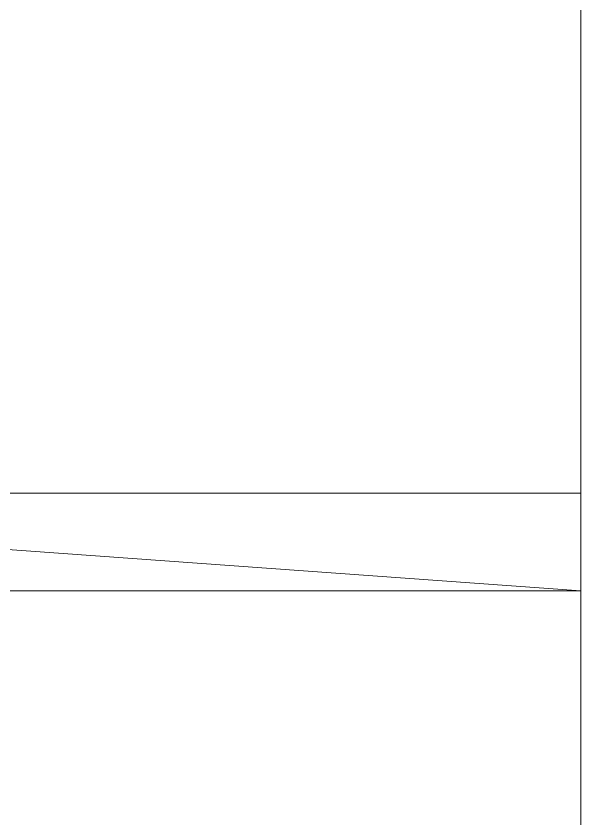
# Model space of a CAD drawing. Header units: millimetres. Extents: x 58509 to 70877, y -36887 to -9553.
# Drawn here: x 66964 to 67224, y -13986.4 to -13617 of the extents above; entities that cross this region are included whole.
import ezdxf

# ---------------------------------------------------------------- set-up
doc = ezdxf.new("R2010")
doc.units = ezdxf.units.MM
for name, color, linetype, lineweight in [('A-DOOR', 31, 'Continuous', 9), ('A-DOOR-FRAM', 31, 'Continuous', 9), ('A-WALL', 113, 'Continuous', 9)]:
    doc.layers.add(name, color=color, linetype=linetype, lineweight=lineweight)

# ---------------------------------------------------------------- blocks, each defined once
blk = doc.blocks.new('TU DF 1 - Rahmenstock flächenbündig - ML - 885 x 2135-2481295-_3D_')
at = {"layer": 'A-DOOR-FRAM'}
mesh = blk.add_polyface(dxfattribs=at)
corners = [(-412.5, 230), (-412.5, 185), (-397.5, 185), (-397.5, -230), (-442.5, -230), (-442.5, 230)]
mesh.append_faces([[corners[k] for k in face] for face in [(3, 4, 1, 2)]], dxfattribs={"vtx1": -1})
mesh.append_faces([[corners[k] for k in face] for face in [(5, 0, 1, 4)]], dxfattribs={"vtx2": -1})
mesh = blk.add_polyface(dxfattribs=at)
corners = [(-442.5, 230), (-442.5, -230), (-442.5, -230, 2135), (-442.5, 230, 2135)]
mesh.append_faces([[corners[k] for k in face] for face in [(0, 1, 2, 3)]])
mesh = blk.add_polyface(dxfattribs=at)
corners = [(-442.5, 230, 2135), (-442.5, -230, 2135), (442.5, -230, 2135), (442.5, 230, 2135)]
mesh.append_faces([[corners[k] for k in face] for face in [(0, 1, 2, 3)]])
mesh = blk.add_polyface(dxfattribs=at)
corners = [(-397.5, -230), (-397.5, 185), (-397.5, 185, 2090), (-397.5, -230, 2090)]
mesh.append_faces([[corners[k] for k in face] for face in [(0, 1, 2, 3)]])
mesh = blk.add_polyface(dxfattribs=at)
corners = [(-397.5, -230, 2090), (-397.5, 185, 2090), (397.5, 185, 2090), (397.5, -230, 2090)]
mesh.append_faces([[corners[k] for k in face] for face in [(3, 0, 1, 2)]])
mesh = blk.add_polyface(dxfattribs=at)
corners = [(-442.5, -230, 2135), (-442.5, -230), (-397.5, -230), (-397.5, -230, 2090)]
mesh.append_faces([[corners[k] for k in face] for face in [(1, 2, 3, 0)]])
mesh = blk.add_polyface(dxfattribs=at)
corners = [(442.5, -230, 2135), (-442.5, -230, 2135), (-397.5, -230, 2090), (397.5, -230, 2090)]
mesh.append_faces([[corners[k] for k in face] for face in [(2, 3, 0, 1)]])

msp = doc.modelspace()

# ---------------------------------------------------------------- block references
at = {"layer": 'A-DOOR', "rotation": 89.99995153163736}
msp.add_blockref('TU DF 1 - Rahmenstock flächenbündig - ML - 885 x 2135-2481295-_3D_', (66993.96, -13439), dxfattribs=at)

# ---------------------------------------------------------------- meshes
at = {"layer": 'A-WALL'}
mesh = msp.add_polyface(dxfattribs=at)
corners = [(66763.97, -9553.43), (67223.96, -9553.43), (67223.96, -12996.5), (66763.96, -12996.5), (67223.96, -15464.07), (66763.96, -15464.07), (66763.96, -15122.7), (67223.96, -15122.7), (66763.96, -13881.5), (67223.96, -13881.5), (67223.96, -14237.7), (66763.96, -14237.7)]
mesh.append_faces([[corners[k] for k in face] for face in [(1, 2, 3, 0), (6, 7, 4, 5), (8, 9, 10, 11)]])
mesh = msp.add_polyface(dxfattribs=at)
corners = [(67223.96, -15464.07, 4000), (67223.96, -9553.43, 4000), (66763.97, -9553.43, 4000), (66763.96, -15464.07, 4000)]
mesh.append_faces([[corners[k] for k in face] for face in [(0, 1, 2, 3)]])
mesh = msp.add_polyface(dxfattribs=at)
corners = [(67223.96, -9553.43), (67223.96, -9553.43, 4000), (67223.96, -15464.07, 4000), (67223.96, -15464.07), (67223.96, -15122.7), (67223.96, -15122.7, 2135), (67223.96, -14237.7, 2135), (67223.96, -14237.7), (67223.96, -13881.5), (67223.96, -13881.5, 2135), (67223.96, -12996.5, 2135), (67223.96, -12996.5)]
mesh.append_faces([[corners[k] for k in face] for face in [(10, 2, 9)]], dxfattribs={"vtx0": -1, "vtx1": -1})
mesh.append_faces([[corners[k] for k in face] for face in [(2, 5, 6, 9)]], dxfattribs={"vtx0": -1, "vtx2": -1, "vtx3": -1})
mesh.append_faces([[corners[k] for k in face] for face in [(11, 0, 10)]], dxfattribs={"vtx1": -1})
mesh.append_faces([[corners[k] for k in face] for face in [(1, 2, 10, 0)]], dxfattribs={"vtx1": -1, "vtx2": -1})
mesh.append_faces([[corners[k] for k in face] for face in [(3, 4, 5, 2)]], dxfattribs={"vtx2": -1})
mesh.append_faces([[corners[k] for k in face] for face in [(6, 7, 8, 9)]], dxfattribs={"vtx3": -1})
mesh = msp.add_polyface(dxfattribs=at)
corners = [(66763.96, -12996.5, 2135), (67223.96, -12996.5, 2135), (67223.96, -13881.5, 2135), (66763.96, -13881.5, 2135)]
mesh.append_faces([[corners[k] for k in face] for face in [(3, 0, 1, 2)]])
mesh = msp.add_polyface(dxfattribs=at)
corners = [(66763.96, -13881.5, 2135), (67223.96, -13881.5, 2135), (67223.96, -13881.5), (66763.96, -13881.5)]
mesh.append_faces([[corners[k] for k in face] for face in [(3, 0, 1, 2)]])

doc.saveas('drawing.dxf')
